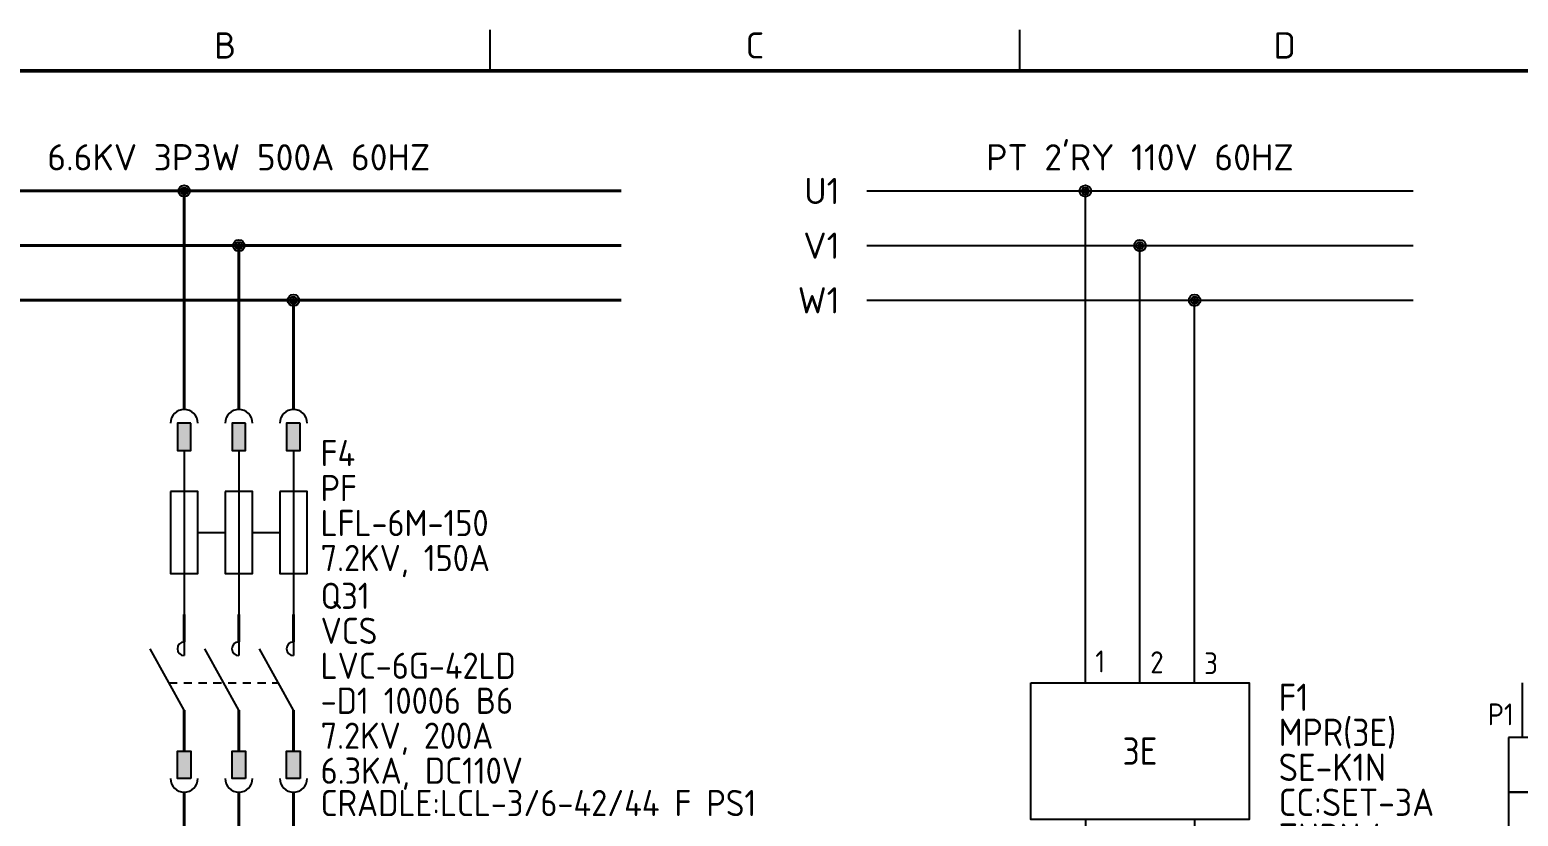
# Model space of a CAD drawing. Header units: millimetres. Extents: x 0 to 556, y 1 to 306.
# Drawn here: x 70.9 to 207.1, y 215.3 to 287.2 of the extents above; entities that cross this region are included whole.
import ezdxf
from ezdxf.enums import TextEntityAlignment as Align

# ---------------------------------------------------------------- set-up
doc = ezdxf.new("R2010")
doc.units = ezdxf.units.MM
doc.linetypes.add('ACAD_ISO12W100', pattern=[21, 12, -3, 0, -3, 0, -3])
doc.linetypes.add('JIS_02_0.7', pattern=[1.35, 0.75, -0.6])
doc.layers.add('BUS&POWER CABLE', color=2, linetype='Continuous', lineweight=40)
doc.layers.add('Sheet Out Line', color=2, linetype='Continuous', lineweight=50)
for name, color, linetype in [('LINK', 7, 'Continuous'), ('MISC', 7, 'Continuous'), ('Normal Text', 7, 'Continuous'), ('Sheet Line', 3, 'Continuous'), ('Sheet Text', 2, 'Continuous'), ('SYMS', 7, 'Continuous'), ('TAGS', 7, 'Continuous'), ('TERMS', 7, 'Continuous'), ('WIRE_RED', 1, 'Continuous')]:
    doc.layers.add(name, color=color, linetype=linetype)
doc.styles.add('SIMPLEX', font='simplex')
doc.styles.add('WD', font='ISOCP2.shx')
doc.styles.add('WD_IEC', font='ISOCP2.shx', dxfattribs={"width": 1.1, "height": 2.4, "bigfont": 'whgtxt.shx'})

# ---------------------------------------------------------------- blocks, each defined once
blk = doc.blocks.new('WDDOT')
for radius in [0.529, 0.33, 0.164]:
    blk.add_circle((0, 0), radius)
blk = doc.blocks.new('Q020501')
for p, q in [((0, 0), (-1.41, 1.41)), ((-4, 0), (4, 0)), ((0, 0), (-1.41, -1.42))]:
    blk.add_line(p, q)
blk = doc.blocks.new('VH51_WHMT1')
for p, q in [((2.5, 30), (2.5, 25)), ((7.5, 30), (7.5, 25)), ((12.5, 30), (12.5, 25)), ((1.5, 7.5), (2.5, 10)), ((5.5, 10), (5.5, 0)), ((9.5, 10), (9.5, -10)), ((13.5, 7.5), (12.5, 10)), ((1.5, 7.5), (1.5, 0)), ((13.5, 7.5), (13.5, -10)), ((0, 0), (1.5, 0)), ((5.5, 0), (15, 0)), ((9.5, -10), (0, -10)), ((13.5, -10), (15, -10))]:
    blk.add_line(p, q)
for points in [[(1.25, 25), (1.25, 20), (13.75, 20), (13.75, 25)], [(1.25, 20), (1.25, 10), (13.75, 10), (13.75, 20)]]:
    blk.add_lwpolyline(points, close=True)
at = {"layer": 'SYMS'}
blk.add_blockref('Q020501', (7.5, 22.5), dxfattribs=at)
at = {"style": 'SIMPLEX'}
blk.add_text('Wh', height=3, dxfattribs=at).set_placement((7.5, 15), align=Align.MIDDLE)
at = {"flags": 1}
for tag, p, height, style in [('X2TERM01', (2.5, 30), 0.08, 'WD'), ('X2TERM02', (7.5, 30), 0.08, 'WD'), ('X2TERM03', (12.5, 30), 0.08, 'WD'), ('INST', (15.13, 26), 1, 'WD_IEC'), ('LOC', (15.13, 24.65), 1, 'WD_IEC'), ('X4TERM04', (0, 0), 0.08, 'WD'), ('X1TERM05', (15, 0), 0.08, 'WD'), ('X4TERM06', (0, -10), 0.08, 'WD'), ('X1TERM07', (15, -10), 0.08, 'WD')]:
    blk.add_attdef(tag, p, '', height=height, dxfattribs=dict(at, style=style))
at = {"style": 'WD_IEC'}
for tag, p in [('TERM01', (1.72, 26.11)), ('TERM02', (6.72, 26.11)), ('TERM03', (11.72, 26.11)), ('TERM04', (1.02, 4.89)), ('TERM05', (5.02, 4.89))]:
    blk.add_attdef(tag, text='', height=2, dxfattribs=at).set_placement(p, align=Align.RIGHT)
for tag, p, height in [('TAG1', (14.55, 21.69), 2.5), ('TERM06', (9.65, 4.79), 2), ('TERM07', (13.65, 4.79), 2)]:
    blk.add_attdef(tag, p, '', height=height, dxfattribs=at)
at = {"style": 'WD_IEC', "flags": 1}
for tag, p in [('ASSYCODE', (-0.04, 15.09)), ('FAMILY', (-0.04, 13.59)), ('CAT', (-0.04, 12.09)), ('MFG', (-0.04, 10.72))]:
    blk.add_attdef(tag, text='', height=1, dxfattribs=at).set_placement(p, align=Align.RIGHT)
at = {"style": 'WD_IEC'}
for tag, p in [('RATING11', (8.08, -16.56)), ('RATING1', (8.08, -19.76)), ('RATING2', (8.08, -22.96))]:
    blk.add_attdef(tag, text='', height=2.5, dxfattribs=at).set_placement(p, align=Align.TOP_CENTER)
blk = doc.blocks.new('VG11_PROT_3E_DT1')
for p, q in [((-5, 5), (-5, 10)), ((0, 5), (0, 10)), ((5, 5), (5, 10)), ((-5, -7.5), (-5, -12.5)), ((5, -7.5), (5, -12.5))]:
    blk.add_line(p, q)
blk.add_lwpolyline([(-10, 5), (10, 5), (10, -7.5), (-10, -7.5)], close=True)
at = {"style": 'WD', "flags": 1}
for tag, p in [('X2TERM01', (-5, 10)), ('X2TERM02', (0, 10)), ('X2TERM03', (5, 10)), ('X8TERM04', (-5, -12.5)), ('X8TERM05', (5, -12.5))]:
    blk.add_attdef(tag, p, '', height=0.32, dxfattribs=at)
at = {"linetype": 'Continuous', "style": 'WD'}
for tag, p in [('TERM01', (-4.09, 5.96)), ('TERM02', (0.94, 5.88)), ('TERM03', (5.88, 5.79)), ('TERM04', (-3.92, -10.5)), ('TERM05', (6.08, -10.5))]:
    blk.add_attdef(tag, p, '', height=2, dxfattribs=at)
at = {"style": 'WD'}
for tag, p in [('TAG1', (12.7, 2.42)), ('RATING12', (12.7, -0.78)), ('RATING11', (12.7, -3.98)), ('RATING1', (12.7, -7.18)), ('TURN', (12.7, -10.38))]:
    blk.add_attdef(tag, p, '', height=2.5, dxfattribs=at)
at = {"style": 'WD', "flags": 1}
for tag, p in [('INST', (-12.31, 1.22)), ('LOC', (-12.35, -0.14)), ('CAT', (-12.33, -1.49)), ('FAMILY', (-12.23, -2.87)), ('MFG', (-12.29, -4.28)), ('ASSYCODE', (-12.35, -5.64))]:
    blk.add_attdef(tag, text='', height=1, dxfattribs=at).set_placement(p, align=Align.RIGHT)
at = {"style": 'WD'}
blk.add_attdef('TEXT1', text='', height=2.5, dxfattribs=at).set_placement((0, -1.25), align=Align.MIDDLE_CENTER)
blk = doc.blocks.new('VA21_CRADLE2')
at = {"color": 2, "lineweight": 40}
for p, q in [((-5, 21.25), (-5, 17.5)), ((0, 21.25), (0, 17.5)), ((5, 21.25), (5, 17.5)), ((-5, -21.25), (-5, -17.5)), ((0, -21.25), (0, -17.5)), ((5, -21.25), (5, -17.5))]:
    blk.add_line(p, q, dxfattribs=at)
for points in [[(-4.38, 16.25), (-5.62, 16.25), (-5.62, 13.75), (-4.38, 13.75)], [(0.62, 16.25), (-0.62, 16.25), (-0.62, 13.75), (0.62, 13.75)], [(5.62, 16.25), (4.38, 16.25), (4.38, 13.75), (5.62, 13.75)], [(-4.38, -16.25), (-5.62, -16.25), (-5.62, -13.75), (-4.38, -13.75)], [(0.62, -16.25), (-0.62, -16.25), (-0.62, -13.75), (0.62, -13.75)], [(5.62, -16.25), (4.38, -16.25), (4.38, -13.75), (5.62, -13.75)]]:
    blk.add_lwpolyline(points, close=True)
for centre, start, end in [((-5, 16.25), 0, 180), ((0, 16.25), 0, 180), ((5, 16.25), 0, 180), ((-5, -16.25), 180, 0), ((0, -16.25), 180, 0), ((5, -16.25), 180, 0)]:
    blk.add_arc(centre, 1.25, start, end)
for points in [[(-4.38, 13.75), (-4.38, 16.25), (-5.62, 13.75), (-5.62, 16.25)], [(0.62, 13.75), (0.62, 16.25), (-0.62, 13.75), (-0.62, 16.25)], [(5.62, 13.75), (5.62, 16.25), (4.38, 13.75), (4.38, 16.25)], [(-4.38, -13.75), (-4.38, -16.25), (-5.62, -13.75), (-5.62, -16.25)], [(0.62, -13.75), (0.62, -16.25), (-0.62, -13.75), (-0.62, -16.25)], [(5.62, -13.75), (5.62, -16.25), (4.38, -13.75), (4.38, -16.25)]]:
    blk.add_solid(points)
at = {"style": 'WD', "flags": 1}
for tag, p in [('X2TERM01', (-5, 21.25)), ('X2TERM02', (0, 21.25)), ('X2TERM03', (5, 21.25)), ('X8TERM04', (-5, -21.25)), ('X8TERM05', (0, -21.25)), ('X8TERM06', (5, -21.25))]:
    blk.add_attdef(tag, p, '', height=0.08, dxfattribs=at)
at = {"style": 'WD_IEC', "flags": 1}
for tag, p in [('INST', (-7.37, -18.1)), ('LOC', (-7.4, -19.4)), ('FAMILY', (-7.27, -20.79)), ('MFG', (-7.27, -22.22)), ('CAT', (-7.27, -23.54)), ('ASSYCODE', (-7.27, -24.87)), ('WDTAGALT', (-7.27, -26.26))]:
    blk.add_attdef(tag, text='', height=1, dxfattribs=at).set_placement(p, align=Align.RIGHT)
at = {"style": 'WD_IEC'}
blk.add_attdef('RATING11', text='', height=2.4, dxfattribs=at).set_placement((7.49, -18.5), align=Align.MIDDLE_LEFT)
at = {"style": 'WD_IEC', "flags": 1}
blk.add_attdef('TAG1', text='', height=2.4, dxfattribs=at).set_placement((7.49, -21.54), align=Align.MIDDLE_LEFT)
blk = doc.blocks.new('VA22_VCST1')
at = {"color": 2, "lineweight": 40}
for p, q in [((-5, 6.25), (-5, 3.75)), ((0, 6.25), (0, 3.75)), ((5, 6.25), (5, 3.75)), ((-5, -2.5), (-5, -6.25)), ((0, -2.5), (0, -6.25)), ((5, -2.5), (5, -6.25))]:
    blk.add_line(p, q, dxfattribs=at)
for p, q in [((-5, -2.5), (-8.12, 3.12)), ((-5, 3.75), (-5, 2.5)), ((0, -2.5), (-3.12, 3.12)), ((0, 3.75), (0, 2.5)), ((5, -2.5), (1.88, 3.12)), ((5, 3.75), (5, 2.5))]:
    blk.add_line(p, q)
at = {"linetype": 'JIS_02_0.7'}
blk.add_line((-6.39, 0), (3.61, 0), dxfattribs=at)
for centre in [(-5, 3.12), (0, 3.12), (5, 3.12)]:
    blk.add_arc(centre, 0.625, 90, 270)
at = {"style": 'WD_IEC'}
for tag, p in [('TAG2', (7.49, 7.96)), ('RATING12', (7.49, 4.76)), ('RATING11', (7.49, 1.56)), ('RATING10', (7.49, -1.64)), ('RATING1', (7.49, -4.84)), ('RATING2', (7.49, -8.04))]:
    blk.add_attdef(tag, text='', height=2.4, dxfattribs=at).set_placement(p, align=Align.MIDDLE_LEFT)
at = {"style": 'WD', "flags": 1}
for tag, p, height in [('X2TERM01', (-5, 6.25), 0.08), ('X2TERM02', (0, 6.25), 0.08), ('X2TERM03', (5, 6.25), 0.08), ('X4LINK', (-6.39, 0), 0.01), ('X1LINK', (3.61, 0), 0.01), ('X8TERM04', (-5, -6.25), 0.08), ('X8TERM05', (0, -6.25), 0.08), ('X8TERM06', (5, -6.25), 0.08)]:
    blk.add_attdef(tag, p, '', height=height, dxfattribs=at)
at = {"style": 'WD_IEC', "flags": 1}
for tag, p in [('INST', (-6.99, -4.03)), ('LOC', (-7.02, -5.33)), ('FAMILY', (-6.9, -6.72)), ('WDTAGALT', (-6.95, -8.07))]:
    blk.add_attdef(tag, text='', height=1, dxfattribs=at).set_placement(p, align=Align.RIGHT)
blk = doc.blocks.new('VA21_VCSPF1')
blk.add_line((0, 13.75), (0, -1.25))
blk.add_lwpolyline([(-1.25, 10), (-1.25, 2.5), (1.25, 2.5), (1.25, 10)], close=True)
at = {"flags": 1}
for tag, p, height, style in [('X2TERM01', (0, 13.75), 0.08, 'WD'), ('X4LINK', (-1.25, 6.25), 0.32, 'WD_IEC'), ('X1LINK', (1.25, 6.25), 0.32, 'WD_IEC'), ('X8TERM02', (0, -1.25), 0.08, 'WD')]:
    blk.add_attdef(tag, p, '', height=height, dxfattribs=dict(at, style=style))
at = {"style": 'WD_IEC'}
for tag, p in [('TAG1', (2.49, 13.52)), ('RATING12', (2.49, 10.32)), ('RATING11', (2.49, 7.12)), ('RATING1', (2.49, 3.92))]:
    blk.add_attdef(tag, text='', height=2.4, dxfattribs=at).set_placement(p, align=Align.MIDDLE_LEFT)
at = {"style": 'WD_IEC', "flags": 1}
for tag, p in [('INST', (-2.72, 3.2)), ('LOC', (-2.72, 1.9)), ('FAMILY', (-2.72, 0.6)), ('MFG', (-2.72, -0.7)), ('ASSYCODE', (-2.72, -2)), ('WDTAGALT', (-2.72, -3.3)), ('CAT', (-2.72, -4.55))]:
    blk.add_attdef(tag, text='', height=1, dxfattribs=at).set_placement(p, align=Align.RIGHT)
blk = doc.blocks.new('VA22_VCSPF1')
blk.add_line((0, 13.75), (0, -1.25))
blk.add_lwpolyline([(-1.25, 10), (-1.25, 2.5), (1.25, 2.5), (1.25, 10)], close=True)
at = {"flags": 1}
for tag, p, height, style in [('X2TERM01', (0, 13.75), 0.08, 'WD'), ('X4LINK', (-1.25, 6.25), 0.32, 'WD_IEC'), ('X1LINK', (1.25, 6.25), 0.32, 'WD_IEC'), ('X8TERM02', (0, -1.25), 0.08, 'WD')]:
    blk.add_attdef(tag, p, '', height=height, dxfattribs=dict(at, style=style))
at = {"style": 'WD_IEC', "flags": 1}
for tag, p in [('TAG2', (2.49, 13.52)), ('RATING12', (2.49, 10.32)), ('RATING11', (2.49, 7.12)), ('RATING1', (2.49, 3.92))]:
    blk.add_attdef(tag, text='', height=2.4, dxfattribs=at).set_placement(p, align=Align.MIDDLE_LEFT)
for tag, p in [('INST', (-2.72, 3.2)), ('LOC', (-2.72, 1.9)), ('FAMILY', (-2.72, 0.6)), ('MFG', (-2.72, -0.7)), ('ASSYCODE', (-2.72, -2)), ('WDTAGALT', (-2.72, -3.3)), ('CAT', (-2.72, -4.55))]:
    blk.add_attdef(tag, text='', height=1, dxfattribs=at).set_placement(p, align=Align.RIGHT)
blk = doc.blocks.new('LSSA3')
at = {"layer": 'Sheet Line'}
for p, q in [((113, 283.5), (113, 287.25)), ((161.5, 283.5), (161.5, 287.25))]:
    blk.add_line(p, q, dxfattribs=at)
at = {"layer": 'Sheet Out Line'}
blk.add_lwpolyline([(16, 6.5), (404, 6.5), (404, 283.5), (16, 283.5)], close=True, dxfattribs=at)
at = {"style": 'WD_IEC', "width": 1.1}
for tag, height, p in [('DESC4', 2.4, (57.5, 39.5)), ('CUSTOMERS31', 3.8, (219, 38)), ('TITLE1', 3.6, (333, 37.5)), ('CUSTOMERS21', 3.8, (219, 35.25)), ('DESC3', 2.4, (57.5, 33.5)), ('CUSTOMERS32', 3.8, (219, 32.5)), ('TITLE2', 3.6, (333, 32.5)), ('CUSTOMERS22', 3.8, (219, 29.75)), ('RN', 3.5, (398, 28.75)), ('DESC2', 2.4, (57.5, 27.5)), ('CUSTOMERS33', 3.8, (219, 27)), ('TITLE3', 3.6, (333, 27.5)), ('DESC1', 2.4, (57.5, 21.5)), ('FILE', 2.4, (314, 18.5)), ('WORKNO', 3.5, (365.5, 18.5)), ('DESC0', 2.4, (57.5, 15.5)), ('SHN', 2.4, (395, 12)), ('TSH', 2.4, (401, 9))]:
    blk.add_attdef(tag, text='', height=height, dxfattribs=at).set_placement(p, align=Align.MIDDLE_CENTER)
at = {"style": 'WD_IEC'}
for tag, p in [('DATE4', (96.5, 39.5)), ('DRWN4', (111.5, 39.5)), ('DSGN4', (126.5, 39.5)), ('CHKD4', (141.5, 39.5)), ('APPD4', (156.5, 39.5)), ('DATE3', (96.5, 33.5)), ('DRWN3', (111.5, 33.5)), ('DSGN3', (126.5, 33.5)), ('CHKD3', (141.5, 33.5)), ('APPD3', (156.5, 33.5)), ('DATE2', (96.5, 27.5)), ('DRWN2', (111.5, 27.5)), ('DSGN2', (126.5, 27.5)), ('CHKD2', (141.5, 27.5)), ('APPD2', (156.5, 27.5)), ('DATE1', (96.5, 21.5)), ('DRWN1', (111.5, 21.5)), ('DSGN1', (126.5, 21.5)), ('CHKD1', (141.5, 21.5)), ('APPD1', (156.5, 21.5)), ('DATE0', (96.5, 15.5)), ('DRWN0', (111.5, 15.5)), ('DSGN0', (126.5, 15.5)), ('CHKD0', (141.5, 15.5)), ('APPD0', (156.5, 15.5))]:
    blk.add_attdef(tag, text='', height=2.4, dxfattribs=at).set_placement(p, align=Align.MIDDLE_CENTER)
at = {"style": 'WD_IEC', "width": 1.1}
for tag, p in [('DWG1ST', (345, 10.5)), ('DWGNO', (373.49, 10.5))]:
    blk.add_attdef(tag, text='', height=3.5, dxfattribs=at).set_placement(p, align=Align.MIDDLE_LEFT)
at = {"style": 'WD_IEC', "width": 1.1, "flags": 9}
blk.add_attdef('WD_TB', (0, 0), '', height=2.4, dxfattribs=at)
at = {"layer": 'Sheet Text', "style": 'WD_IEC', "width": 1.1}
for s, p in [('B', (88.75, 284.62)), ('C', (137.25, 284.62)), ('D', (185.75, 284.62))]:
    blk.add_text(s, height=2.4, dxfattribs=at).set_placement(p, align=Align.CENTER)

msp = doc.modelspace()

# ---------------------------------------------------------------- linework, layer by layer
at = {"layer": 'BUS&POWER CABLE'}
for p, q in [((55, 272.5), (125, 272.5)), ((55, 267.5), (125, 267.5)), ((55, 262.5), (125, 262.5))]:
    msp.add_line(p, q, dxfattribs=at)
at = {"layer": 'BUS&POWER CABLE', "linetype": 'Continuous'}
for p, q in [((85, 272.5), (85, 256.25)), ((90, 267.5), (90, 256.25)), ((95, 262.5), (95, 256.25))]:
    msp.add_line(p, q, dxfattribs=at)
at = {"layer": 'LINK'}
for points in [[(86.25, 241.25), (88.75, 241.25)], [(91.25, 241.25), (93.75, 241.25)]]:
    msp.add_lwpolyline(points, dxfattribs=at)
at = {"layer": 'WIRE_RED'}
for p, q in [((147.5, 272.5), (197.5, 272.5)), ((167.5, 232.5), (167.5, 272.5)), ((147.5, 267.5), (197.5, 267.5)), ((172.5, 232.5), (172.5, 267.5)), ((147.5, 262.5), (197.5, 262.5)), ((177.5, 232.5), (177.5, 262.5))]:
    msp.add_line(p, q, dxfattribs=at)

# ---------------------------------------------------------------- block references
at = {"layer": 'SYMS'}
for name, p in [('LSSA3', (0, 0)), ('WDDOT', (85, 272.5)), ('WDDOT', (167.5, 272.5)), ('WDDOT', (90, 267.5)), ('WDDOT', (172.5, 267.5)), ('WDDOT', (95, 262.5)), ('WDDOT', (177.5, 262.5)), ('VA22_VCSPF1', (85, 235)), ('VA22_VCSPF1', (90, 235))]:
    msp.add_blockref(name, p, dxfattribs=at)
ref = msp.add_blockref('VA21_CRADLE2', (90, 235), dxfattribs=at)
ref.add_attrib('RATING11', 'CRADLE:LCL-3/6-42/44 F PS1', dxfattribs={"layer": 'MISC', "height": 2.4, "style": 'WD_IEC'}).set_placement((97.49, 216.5), align=Align.MIDDLE_LEFT)
ref = msp.add_blockref('VA21_VCSPF1', (95, 235), dxfattribs=at)
ref.add_attrib('RATING1', '7.2KV, 150A', dxfattribs={"layer": 'MISC', "height": 2.4, "style": 'WD_IEC'}).set_placement((97.49, 238.92), align=Align.MIDDLE_LEFT)
ref.add_attrib('RATING11', 'LFL-6M-150', dxfattribs={"layer": 'MISC', "height": 2.4, "style": 'WD_IEC'}).set_placement((97.49, 242.12), align=Align.MIDDLE_LEFT)
ref.add_attrib('RATING12', 'PF', dxfattribs={"layer": 'MISC', "height": 2.4, "style": 'WD_IEC'}).set_placement((97.49, 245.32), align=Align.MIDDLE_LEFT)
ref.add_attrib('TAG1', 'F4', dxfattribs={"layer": 'TAGS', "height": 2.4, "style": 'WD_IEC'}).set_placement((97.49, 248.52), align=Align.MIDDLE_LEFT)
ref = msp.add_blockref('VA22_VCST1', (90, 227.5), dxfattribs=at)
ref.add_attrib('RATING2', '6.3KA, DC110V', dxfattribs={"layer": 'MISC', "height": 2.4, "style": 'WD_IEC'}).set_placement((97.49, 219.46), align=Align.MIDDLE_LEFT)
ref.add_attrib('RATING1', '7.2KV, 200A', dxfattribs={"layer": 'MISC', "height": 2.4, "style": 'WD_IEC'}).set_placement((97.49, 222.66), align=Align.MIDDLE_LEFT)
ref.add_attrib('RATING10', '-D1 10006 B6', dxfattribs={"layer": 'MISC', "height": 2.4, "style": 'WD_IEC'}).set_placement((97.49, 225.86), align=Align.MIDDLE_LEFT)
ref.add_attrib('RATING11', 'LVC-6G-42LD', dxfattribs={"layer": 'MISC', "height": 2.4, "style": 'WD_IEC'}).set_placement((97.49, 229.06), align=Align.MIDDLE_LEFT)
ref.add_attrib('RATING12', 'VCS', dxfattribs={"layer": 'MISC', "height": 2.4, "style": 'WD_IEC'}).set_placement((97.49, 232.26), align=Align.MIDDLE_LEFT)
ref.add_attrib('TAG2', 'Q31', dxfattribs={"layer": 'TAGS', "height": 2.4, "style": 'WD_IEC'}).set_placement((97.49, 235.46), align=Align.MIDDLE_LEFT)
ref = msp.add_blockref('VG11_PROT_3E_DT1', (172.5, 222.5), dxfattribs=at)
ref.add_attrib('TERM05', '8', (178.58, 212), dxfattribs={"layer": 'TERMS', "linetype": 'Continuous', "height": 2, "style": 'WD'})
ref.add_attrib('TEXT1', '3E', dxfattribs={"layer": 'MISC', "height": 2.5, "style": 'WD'}).set_placement((172.5, 221.25), align=Align.MIDDLE_CENTER)
ref.add_attrib('TURN', 'TURN:4', (185.2, 212.12), dxfattribs={"layer": 'MISC', "height": 2.5, "style": 'WD'})
ref.add_attrib('RATING1', 'CC:SET-3A', (185.2, 215.32), dxfattribs={"layer": 'MISC', "height": 2.5, "style": 'WD'})
ref.add_attrib('RATING11', 'SE-K1N', (185.2, 218.52), dxfattribs={"layer": 'MISC', "height": 2.5, "style": 'WD'})
ref.add_attrib('RATING12', 'MPR(3E)', (185.2, 221.72), dxfattribs={"layer": 'MISC', "height": 2.5, "style": 'WD'})
ref.add_attrib('TERM04', '7', (168.58, 212), dxfattribs={"layer": 'TERMS', "linetype": 'Continuous', "height": 2, "style": 'WD'})
ref.add_attrib('TERM03', '3', (178.38, 228.29), dxfattribs={"layer": 'TERMS', "linetype": 'Continuous', "height": 2, "style": 'WD'})
ref.add_attrib('TERM02', '2', (173.44, 228.38), dxfattribs={"layer": 'TERMS', "linetype": 'Continuous', "height": 2, "style": 'WD'})
ref.add_attrib('TERM01', '1', (168.41, 228.46), dxfattribs={"layer": 'TERMS', "linetype": 'Continuous', "height": 2, "style": 'WD'})
ref.add_attrib('TAG1', 'F1', (185.2, 224.92), dxfattribs={"layer": 'TAGS', "height": 2.5, "style": 'WD'})
ref = msp.add_blockref('VH51_WHMT1', (205, 197.5), dxfattribs=at)
ref.add_attrib('TERM06', '3S', (214.65, 202.29), dxfattribs={"layer": 'TERMS', "height": 2, "style": 'WD_IEC'})
ref.add_attrib('TERM07', '3L', (218.65, 202.29), dxfattribs={"layer": 'TERMS', "height": 2, "style": 'WD_IEC'})
ref.add_attrib('TERM05', '1L', dxfattribs={"layer": 'TERMS', "height": 2, "style": 'WD_IEC'}).set_placement((210.02, 202.39), align=Align.RIGHT)
ref.add_attrib('TERM04', '1S', dxfattribs={"layer": 'TERMS', "height": 2, "style": 'WD_IEC'}).set_placement((206.02, 202.39), align=Align.RIGHT)
ref.add_attrib('TERM03', 'P3', dxfattribs={"layer": 'TERMS', "height": 2, "style": 'WD_IEC'}).set_placement((216.72, 223.61), align=Align.RIGHT)
ref.add_attrib('TERM02', 'P2', dxfattribs={"layer": 'TERMS', "height": 2, "style": 'WD_IEC'}).set_placement((211.72, 223.61), align=Align.RIGHT)
ref.add_attrib('TERM01', 'P1', dxfattribs={"layer": 'TERMS', "height": 2, "style": 'WD_IEC'}).set_placement((206.72, 223.61), align=Align.RIGHT)
ref.add_attrib('RATING1', '110V 5(2.5)A', dxfattribs={"layer": 'MISC', "height": 2.5, "style": 'WD_IEC'}).set_placement((213.08, 177.74), align=Align.TOP_CENTER)
ref.add_attrib('RATING11', 'WL32STe', dxfattribs={"layer": 'MISC', "height": 2.5, "style": 'WD_IEC'}).set_placement((213.08, 180.94), align=Align.TOP_CENTER)
ref.add_attrib('TAG1', 'P1', (219.55, 219.19), dxfattribs={"layer": 'TAGS', "height": 2.5, "style": 'WD_IEC'})

# ---------------------------------------------------------------- texts
at = {"layer": 'Normal Text', "linetype": 'ACAD_ISO12W100', "insert": (90, 274.38), "char_height": 2.4, "width": 55, "attachment_point": 8, "line_spacing_factor": 0.875, "style": 'WD_IEC'}
msp.add_mtext('6.6KV 3P3W 500A 60HZ', dxfattribs=at)
at = {"layer": 'Normal Text', "char_height": 2.4, "style": 'WD_IEC'}
for s, insert, width, attachment_point in [("PT 2'RY 110V 60HZ", (172.5, 274.38), 45, 8), ('U1', (145, 272.5), 2.5, 6), ('V1', (145, 267.5), 2.5, 6), ('W1', (145, 262.5), 2.5, 6)]:
    msp.add_mtext(s, dxfattribs=dict(at, insert=insert, width=width, attachment_point=attachment_point))

doc.saveas('drawing.dxf')
